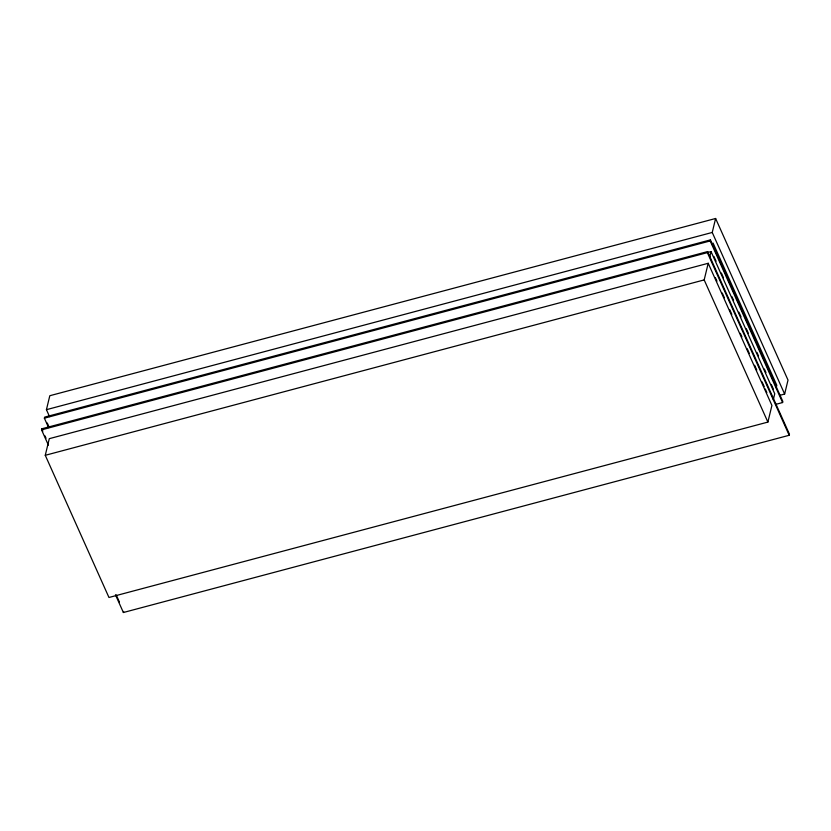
<?xml version="1.0" encoding="UTF-8"?>
<svg xmlns="http://www.w3.org/2000/svg" width="831" height="831" viewBox="0 0 831 831"><rect width="100%" height="100%" fill="white"/><g stroke="black" fill="none" stroke-linecap="round" stroke-linejoin="round"><path stroke-width="1.25" d="M48.416 445.177L41.55 429.856L41.81 428.796L707.617 251.575L789.45 434.218L789.19 435.278L123.383 612.509L115.467 594.83M48.603 427.612L44.375 418.18L44.635 417.12L710.443 239.889L782.844 401.487L782.584 402.547L776.32 404.219M49.548 416.632L46.432 409.683L49.808 395.722L715.616 218.491L788.017 380.089L784.641 394.05L779.623 395.39M45.269 455.305L49.289 438.675L708.209 263.282L771.916 405.455L767.886 422.086L108.965 597.479L45.269 455.305L704.179 279.912L708.209 263.282M123.383 612.509L123.642 611.439M789.19 435.278L707.358 252.634L707.617 251.575M782.584 402.547L710.183 240.948L710.443 239.889M784.641 394.05L712.24 232.451L715.616 218.491M709.612 257.496L711.035 251.596L707.274 252.593M712.489 245.581L713.091 243.099L776.798 385.272L776.196 387.745M773.308 399.669L774.741 393.769L711.035 251.596M46.432 409.683L712.24 232.451M44.375 418.18L710.183 240.948M41.55 429.856L707.358 252.634M713.943 256.457L716.073 261.194M721.381 273.046L723.5 277.783M731.997 296.74L733.586 300.292M738.894 312.144L741.023 316.881M746.331 328.723L748.451 333.47M756.948 352.427L758.537 355.98M764.375 369.006L765.974 372.568M771.282 384.41L773.401 389.147M715.366 277.616L716.956 281.169M722.264 293.021L724.393 297.758M729.701 309.61L731.82 314.347M740.317 333.304L741.906 336.856M747.214 348.708L749.344 353.445M754.652 365.287L756.771 370.034M762.079 381.876L764.208 386.612M765.268 388.991L766.857 392.544M704.179 279.912L767.886 422.086M47.274 423.01L48.863 426.552M41.81 428.796L42.859 431.154M44.978 435.87L46.027 438.228M116.247 594.944L119.415 602.018"/></g></svg>
